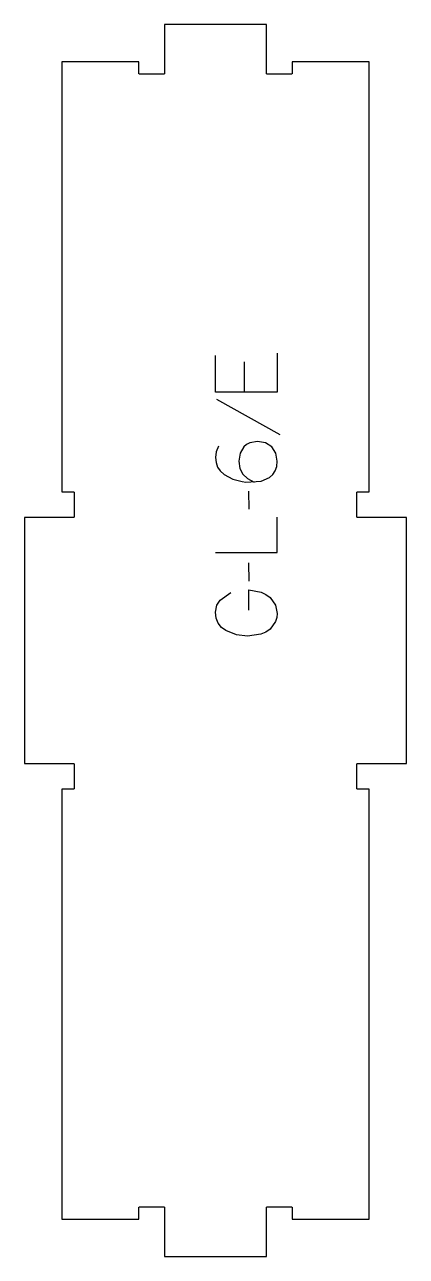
# Model space of a CAD drawing. Header units: millimetres. Extents: x -93 to 93, y -299 to 299.
import ezdxf

# ---------------------------------------------------------------- set-up
doc = ezdxf.new("R2010")
doc.units = ezdxf.units.MM
doc.layers.add('1_ANYTOOL_1MMDEEP_LABELS_S', color=2, linetype='Continuous', true_color=0xffff00)
doc.layers.add('4_ANYTOOL_CUTTHROUGH_OUTSI', color=5, linetype='Continuous', true_color=0x0000ff)

msp = doc.modelspace()

# ---------------------------------------------------------------- linework, layer by layer
at = {"layer": '1_ANYTOOL_1MMDEEP_LABELS_S'}
for p, q in [((13.93, 135.34), (13.93, 120.69)), ((0.47, 117.26), (31.24, 100.07)), ((16.11, 72.56), (16.2, 63.77)), ((16.11, 37.67), (16.2, 28.89))]:
    msp.add_line(p, q, dxfattribs=at)
for points in [[(30, 139.63), (30, 120.69), (0, 120.69), (0, 138.51)], [(1.46, 94.41), (0.36, 91.67), (0, 88.84), (0.26, 86.42), (1.04, 84.27), (2.34, 82.37), (4.16, 80.74), (8.41, 78.36), (12.94, 77.23), (14.74, 76.97), (22.16, 77.43), (26.23, 79.2), (27.88, 80.6), (29.06, 82.38), (29.76, 84.56), (30, 87.13), (29.35, 91.05), (27.39, 94.07), (24.35, 96.03), (20.49, 96.69), (16.61, 96.02), (15.04, 95.19), (13.71, 94.03), (11.91, 90.96), (11.31, 87.09), (11.8, 83.63), (13.24, 80.87), (15.6, 78.7), (18.81, 76.89)], [(0, 42.81), (30, 42.81), (30, 59.91)], [(16.2, 14.79), (16.24, 24.56), (22.17, 23.54), (24.53, 22.4), (26.49, 20.83), (29.13, 17.15), (30.04, 13.16), (29.84, 11.12), (29.19, 9.18), (26.53, 5.57), (24.51, 4.07), (22, 3), (15.51, 2.14), (10.18, 2.81), (5.06, 4.8), (2.84, 6.38), (1.26, 8.41), (0.32, 10.9), (0, 13.84), (0.57, 17.1), (2.27, 19.67), (7.41, 23.36)]]:
    msp.add_lwpolyline(points, dxfattribs=at)
at = {"layer": '4_ANYTOOL_CUTTHROUGH_OUTSI'}
msp.add_lwpolyline([(-74.75, -72.25), (-74.75, -281.25), (-37.25, -281.25), (-37.25, -275.5, -0.414214), (-37, -275.25), (-25, -275.25, -0.414214), (-24.75, -275.5), (-24.75, -299.25), (24.75, -299.25), (24.75, -275.5, -0.414214), (25, -275.25), (37, -275.25, -0.414214), (37.25, -275.5), (37.25, -281.25), (74.75, -281.25), (74.75, -72.25), (69, -72.25, -0.414214), (68.75, -72), (68.75, -60, -0.414214), (69, -59.75), (92.75, -59.75), (92.75, 59.75), (69, 59.75, -0.414214), (68.75, 60), (68.75, 72, -0.414214), (69, 72.25), (74.75, 72.25), (74.75, 281.25), (37.25, 281.25), (37.25, 275.5, -0.414214), (37, 275.25), (25, 275.25, -0.414214), (24.75, 275.5), (24.75, 299.25), (-24.75, 299.25), (-24.75, 275.5, -0.414214), (-25, 275.25), (-37, 275.25, -0.414214), (-37.25, 275.5), (-37.25, 281.25), (-74.75, 281.25), (-74.75, 72.25), (-69, 72.25, -0.414214), (-68.75, 72), (-68.75, 60, -0.414214), (-69, 59.75), (-92.75, 59.75), (-92.75, -59.75), (-69, -59.75, -0.414214), (-68.75, -60), (-68.75, -72, -0.414214), (-69, -72.25)], format="xyb", close=True, dxfattribs=at)

doc.saveas('drawing.dxf')
